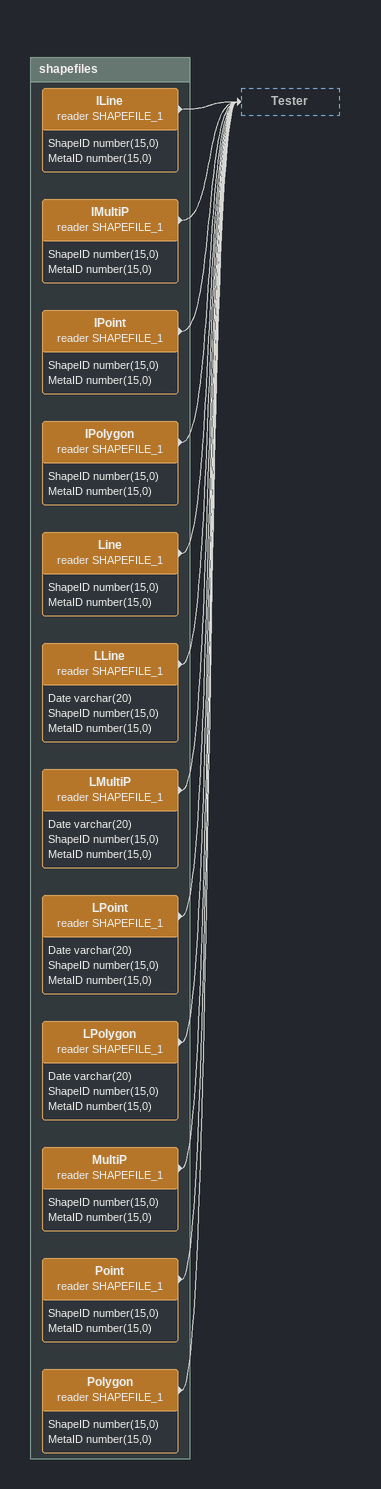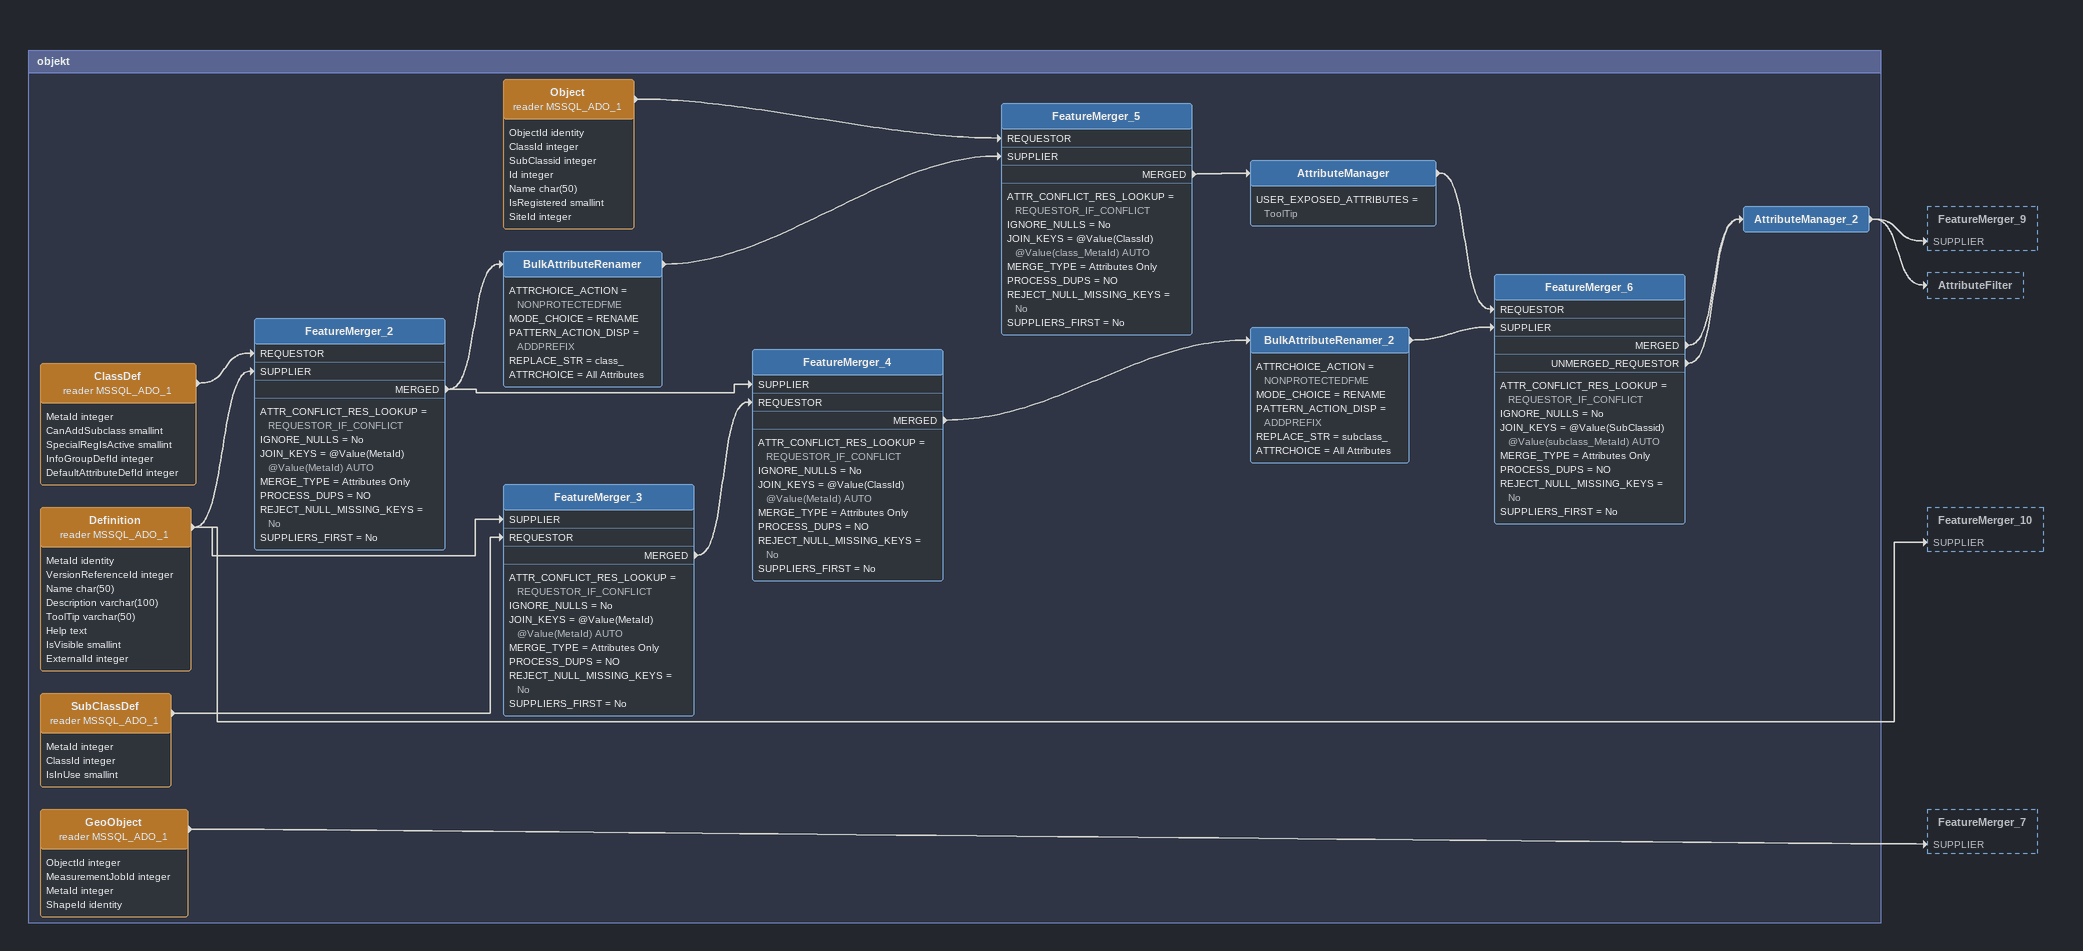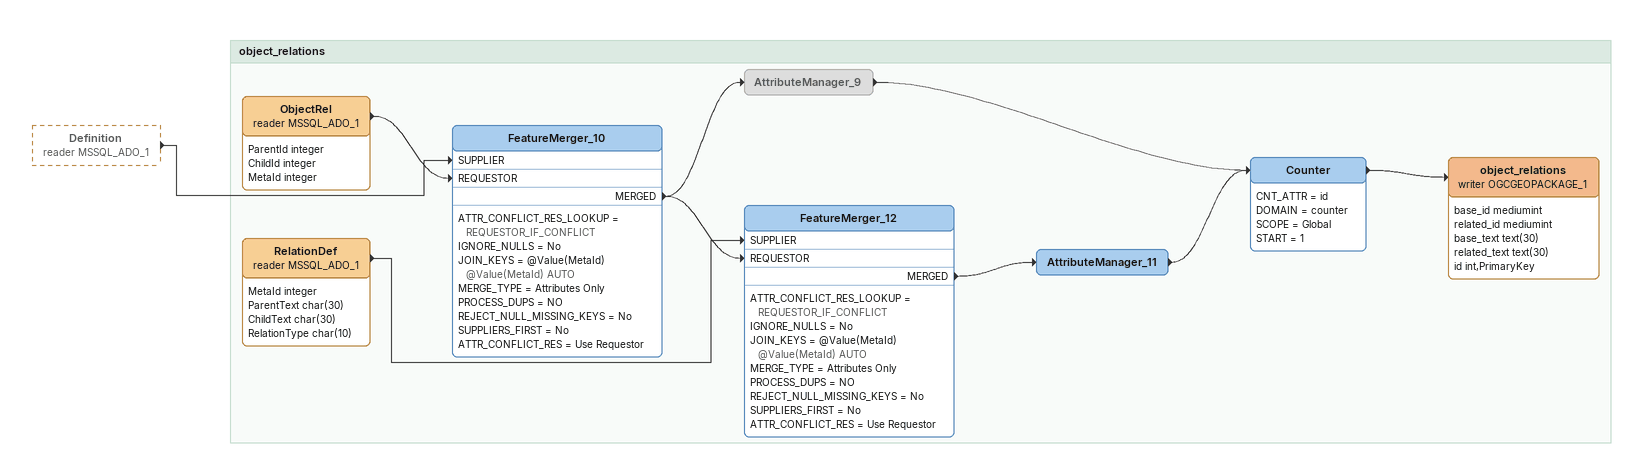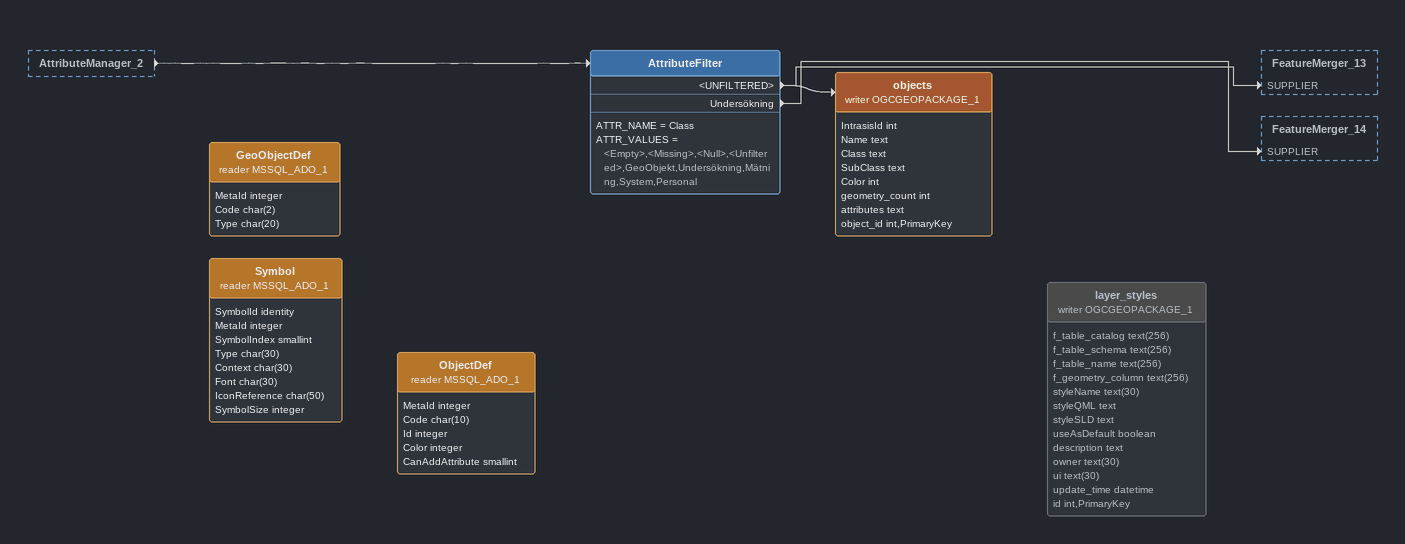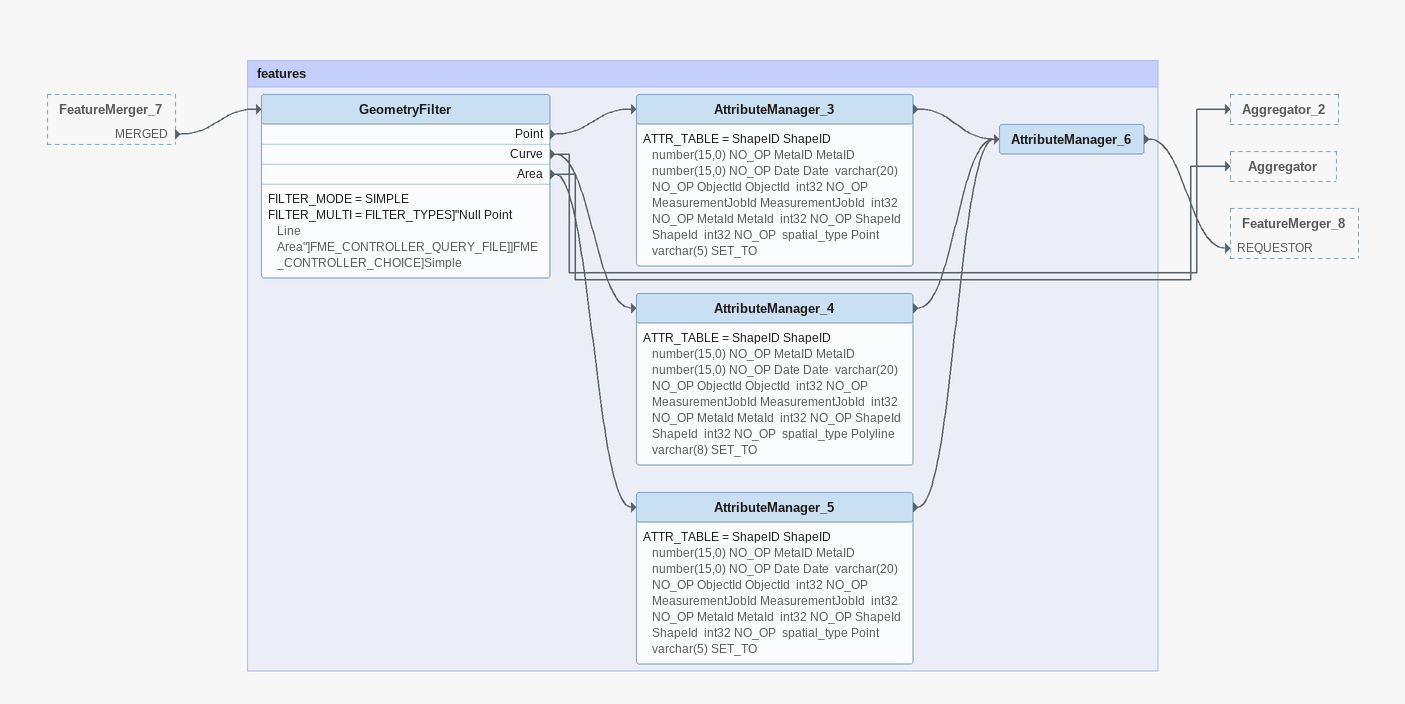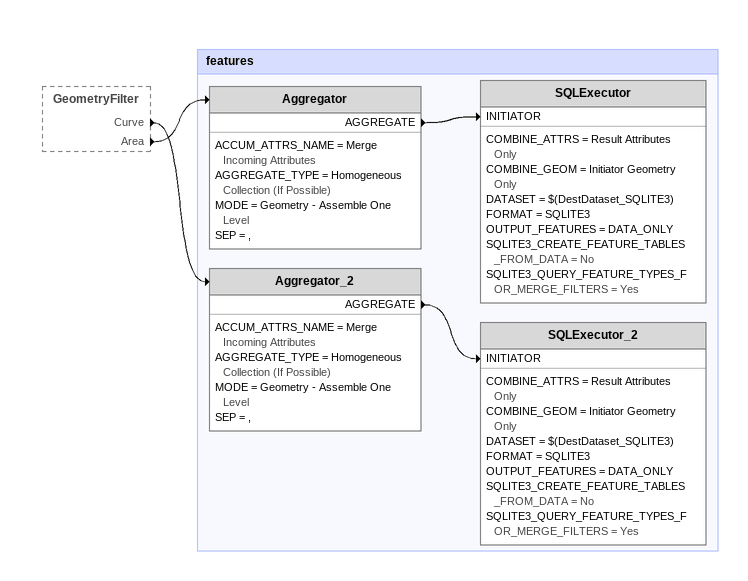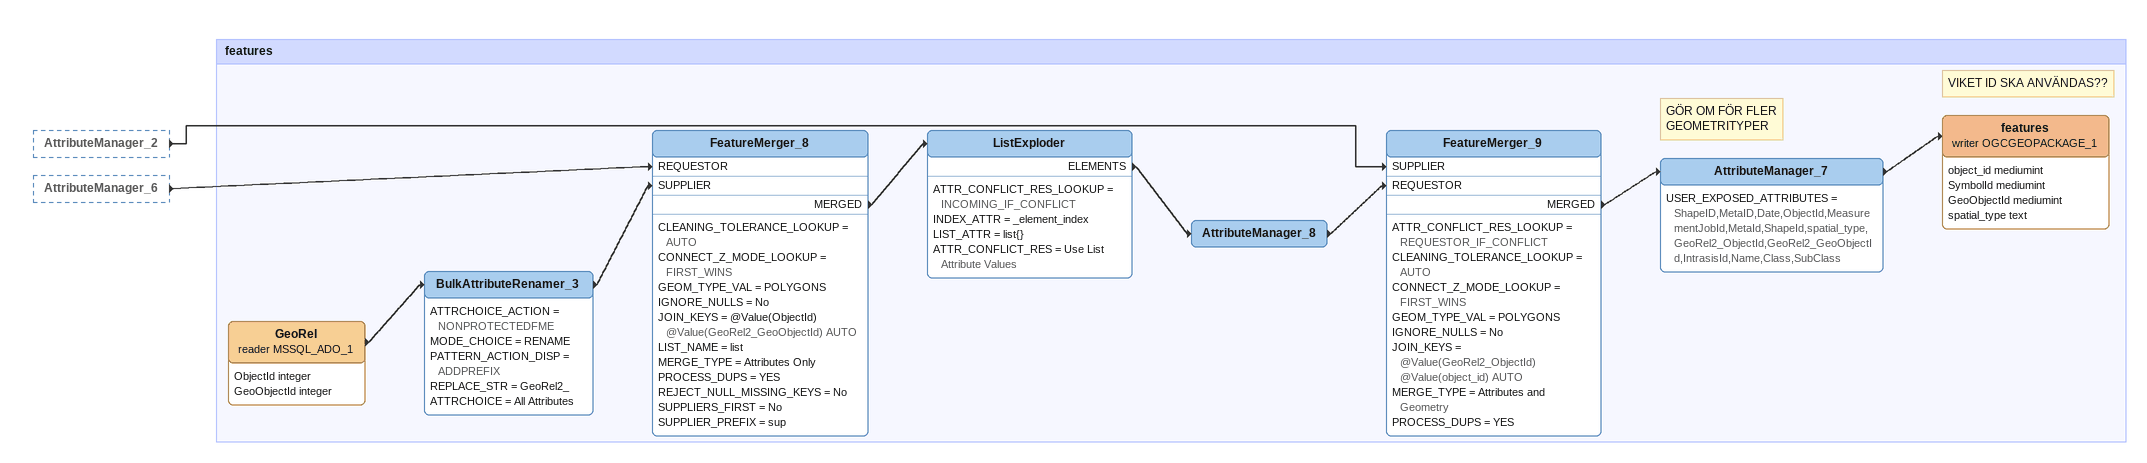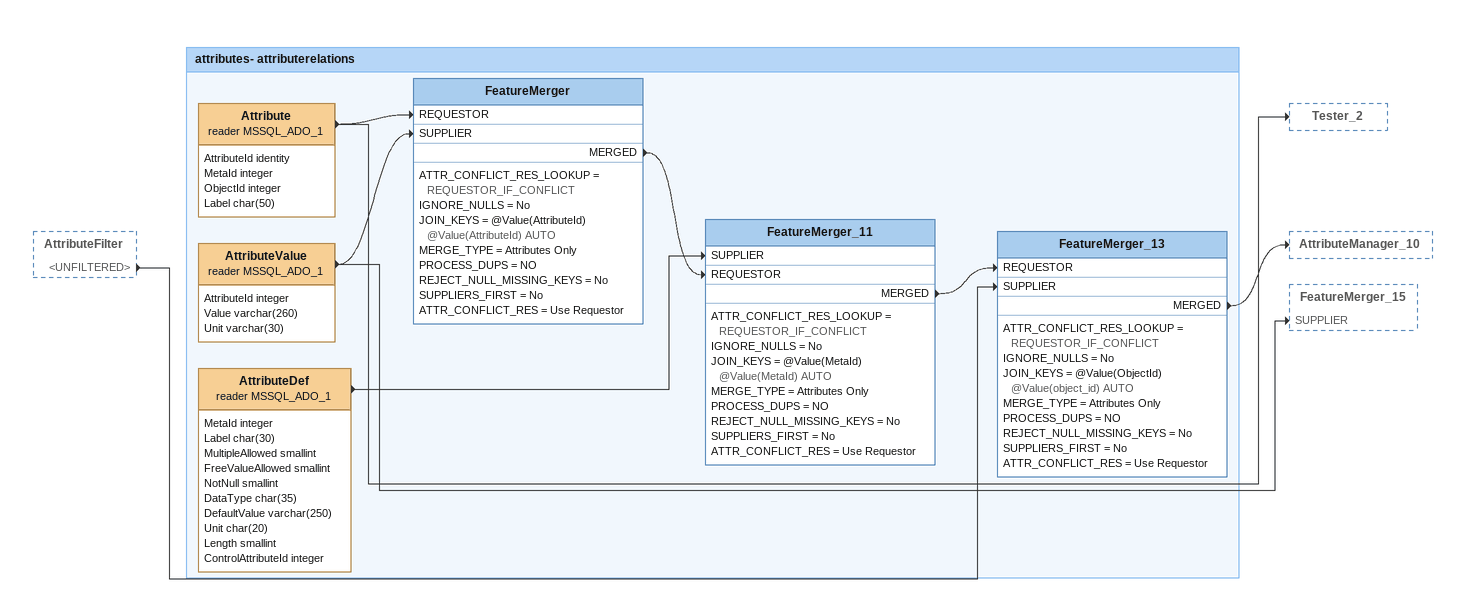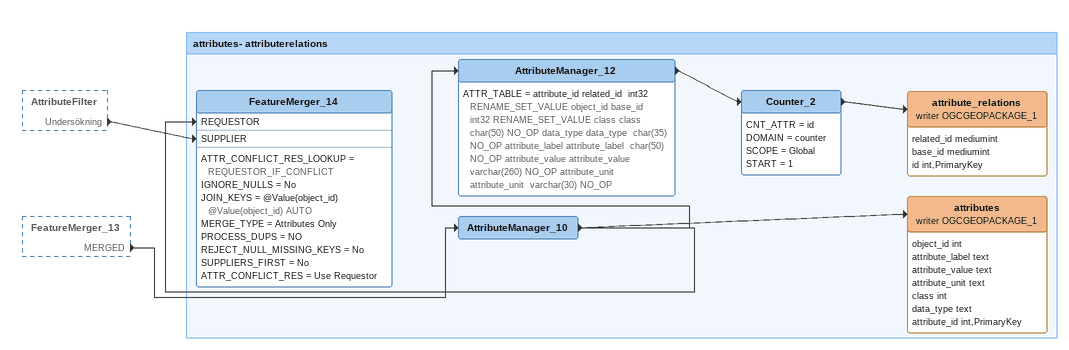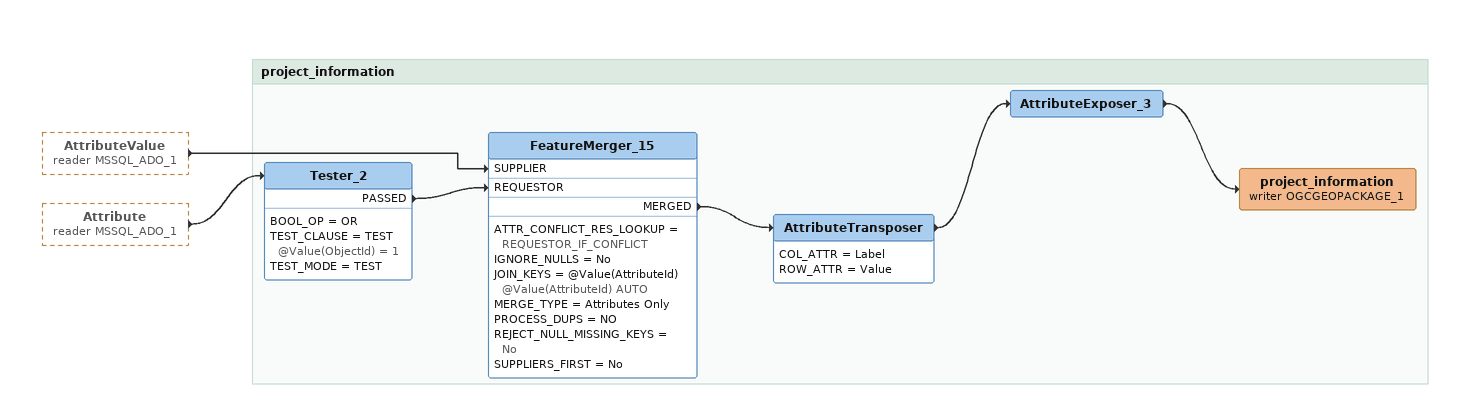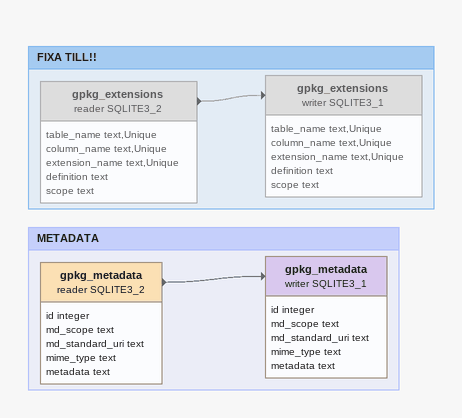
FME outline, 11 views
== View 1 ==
Bookmark: shapefiles
ILine (reader SHAPEFILE_1)
    attributes: ShapeID number(15,0), MetaID number(15,0)
    -> Tester
IMultiP (reader SHAPEFILE_1)
    attributes: ShapeID number(15,0), MetaID number(15,0)
    -> Tester
IPoint (reader SHAPEFILE_1)
    attributes: ShapeID number(15,0), MetaID number(15,0)
    -> Tester
IPolygon (reader SHAPEFILE_1)
    attributes: ShapeID number(15,0), MetaID number(15,0)
    -> Tester
Line (reader SHAPEFILE_1)
    attributes: ShapeID number(15,0), MetaID number(15,0)
    -> Tester
LLine (reader SHAPEFILE_1)
    attributes: Date varchar(20), ShapeID number(15,0), MetaID number(15,0)
    -> Tester
LMultiP (reader SHAPEFILE_1)
    attributes: Date varchar(20), ShapeID number(15,0), MetaID number(15,0)
    -> Tester
LPoint (reader SHAPEFILE_1)
    attributes: Date varchar(20), ShapeID number(15,0), MetaID number(15,0)
    -> Tester
LPolygon (reader SHAPEFILE_1)
    attributes: Date varchar(20), ShapeID number(15,0), MetaID number(15,0)
    -> Tester
MultiP (reader SHAPEFILE_1)
    attributes: ShapeID number(15,0), MetaID number(15,0)
    -> Tester
Point (reader SHAPEFILE_1)
    attributes: ShapeID number(15,0), MetaID number(15,0)
    -> Tester
Polygon (reader SHAPEFILE_1)
    attributes: ShapeID number(15,0), MetaID number(15,0)
    -> Tester

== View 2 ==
Bookmark: objekt
ClassDef (reader MSSQL_ADO_1)
    attributes: MetaId integer, CanAddSubclass smallint, SpecialRegIsActive smallint, InfoGroupDefId integer, DefaultAttributeDefId integer
    -> FeatureMerger_2 [REQUESTOR]
Definition (reader MSSQL_ADO_1)
    attributes: MetaId identity, VersionReferenceId integer, Name char(50), Description varchar(100), ToolTip varchar(50), Help text, IsVisible smallint, ExternalId integer
    -> FeatureMerger_2 [SUPPLIER]
    -> FeatureMerger_3 [SUPPLIER]
    -> FeatureMerger_10 [SUPPLIER]
FeatureMerger_2
    ATTR_CONFLICT_RES_LOOKUP = REQUESTOR_IF_CONFLICT
    IGNORE_NULLS = No
    JOIN_KEYS = @Value(MetaId) @Value(MetaId) AUTO
    MERGE_TYPE = Attributes Only
    PROCESS_DUPS = NO
    REJECT_NULL_MISSING_KEYS = No
    SUPPLIERS_FIRST = No
    MERGED -> FeatureMerger_4 [SUPPLIER]
    MERGED -> BulkAttributeRenamer
BulkAttributeRenamer
    ATTRCHOICE_ACTION = NONPROTECTEDFME
    MODE_CHOICE = RENAME
    PATTERN_ACTION_DISP = ADDPREFIX
    REPLACE_STR = class_
    ATTRCHOICE = All Attributes
    -> FeatureMerger_5 [SUPPLIER]
SubClassDef (reader MSSQL_ADO_1)
    attributes: MetaId integer, ClassId integer, IsInUse smallint
    -> FeatureMerger_3 [REQUESTOR]
FeatureMerger_3
    ATTR_CONFLICT_RES_LOOKUP = REQUESTOR_IF_CONFLICT
    IGNORE_NULLS = No
    JOIN_KEYS = @Value(MetaId) @Value(MetaId) AUTO
    MERGE_TYPE = Attributes Only
    PROCESS_DUPS = NO
    REJECT_NULL_MISSING_KEYS = No
    SUPPLIERS_FIRST = No
    MERGED -> FeatureMerger_4 [REQUESTOR]
FeatureMerger_4
    ATTR_CONFLICT_RES_LOOKUP = REQUESTOR_IF_CONFLICT
    IGNORE_NULLS = No
    JOIN_KEYS = @Value(ClassId) @Value(MetaId) AUTO
    MERGE_TYPE = Attributes Only
    PROCESS_DUPS = NO
    REJECT_NULL_MISSING_KEYS = No
    SUPPLIERS_FIRST = No
    MERGED -> BulkAttributeRenamer_2
BulkAttributeRenamer_2
    ATTRCHOICE_ACTION = NONPROTECTEDFME
    MODE_CHOICE = RENAME
    PATTERN_ACTION_DISP = ADDPREFIX
    REPLACE_STR = subclass_
    ATTRCHOICE = All Attributes
    -> FeatureMerger_6 [SUPPLIER]
GeoObject (reader MSSQL_ADO_1)
    attributes: ObjectId integer, MeasurementJobId integer, MetaId integer, ShapeId identity
    -> FeatureMerger_7 [SUPPLIER]
Object (reader MSSQL_ADO_1)
    attributes: ObjectId identity, ClassId integer, SubClassid integer, Id integer, Name char(50), IsRegistered smallint, SiteId integer
    -> FeatureMerger_5 [REQUESTOR]
FeatureMerger_5
    ATTR_CONFLICT_RES_LOOKUP = REQUESTOR_IF_CONFLICT
    IGNORE_NULLS = No
    JOIN_KEYS = @Value(ClassId) @Value(class_MetaId) AUTO
    MERGE_TYPE = Attributes Only
    PROCESS_DUPS = NO
    REJECT_NULL_MISSING_KEYS = No
    SUPPLIERS_FIRST = No
    MERGED -> AttributeManager
AttributeManager
    USER_EXPOSED_ATTRIBUTES = ToolTip
    -> FeatureMerger_6 [REQUESTOR]
FeatureMerger_6
    ATTR_CONFLICT_RES_LOOKUP = REQUESTOR_IF_CONFLICT
    IGNORE_NULLS = No
    JOIN_KEYS = @Value(SubClassid) @Value(subclass_MetaId) AUTO
    MERGE_TYPE = Attributes Only
    PROCESS_DUPS = NO
    REJECT_NULL_MISSING_KEYS = No
    SUPPLIERS_FIRST = No
    MERGED -> AttributeManager_2
    UNMERGED_REQUESTOR -> AttributeManager_2
AttributeManager_2
    -> FeatureMerger_9 [SUPPLIER]
    -> AttributeFilter

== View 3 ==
Definition (reader MSSQL_ADO_1) [outside]
    -> FeatureMerger_10 [SUPPLIER]

Bookmark: object_relations
ObjectRel (reader MSSQL_ADO_1)
    attributes: ParentId integer, ChildId integer, MetaId integer
    -> FeatureMerger_10 [REQUESTOR]
FeatureMerger_10
    ATTR_CONFLICT_RES_LOOKUP = REQUESTOR_IF_CONFLICT
    IGNORE_NULLS = No
    JOIN_KEYS = @Value(MetaId) @Value(MetaId) AUTO
    MERGE_TYPE = Attributes Only
    PROCESS_DUPS = NO
    REJECT_NULL_MISSING_KEYS = No
    SUPPLIERS_FIRST = No
    ATTR_CONFLICT_RES = Use Requestor
    MERGED -> AttributeManager_9
    MERGED -> FeatureMerger_12 [REQUESTOR]
AttributeManager_9 [off]
    -> Counter
RelationDef (reader MSSQL_ADO_1)
    attributes: MetaId integer, ParentText char(30), ChildText char(30), RelationType char(10)
    -> FeatureMerger_12 [SUPPLIER]
FeatureMerger_12
    ATTR_CONFLICT_RES_LOOKUP = REQUESTOR_IF_CONFLICT
    IGNORE_NULLS = No
    JOIN_KEYS = @Value(MetaId) @Value(MetaId) AUTO
    MERGE_TYPE = Attributes Only
    PROCESS_DUPS = NO
    REJECT_NULL_MISSING_KEYS = No
    SUPPLIERS_FIRST = No
    ATTR_CONFLICT_RES = Use Requestor
    MERGED -> AttributeManager_11
AttributeManager_11
    -> Counter
Counter
    CNT_ATTR = id
    DOMAIN = counter
    SCOPE = Global
    START = 1
    -> object_relations (writer OGCGEOPACKAGE_1)
object_relations (writer OGCGEOPACKAGE_1)
    attributes: base_id mediumint, related_id mediumint, base_text text(30), related_text text(30), id int,PrimaryKey

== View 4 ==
AttributeManager_2 [outside]
    -> AttributeFilter
GeoObjectDef (reader MSSQL_ADO_1)
    attributes: MetaId integer, Code char(2), Type char(20)
Symbol (reader MSSQL_ADO_1)
    attributes: SymbolId identity, MetaId integer, SymbolIndex smallint, Type char(30), Context char(30), Font char(30), IconReference char(50), SymbolSize integer
AttributeFilter
    ATTR_NAME = Class
    ATTR_VALUES = <Empty>,<Missing>,<Null>,<Unfiltered>,GeoObjekt,Undersökning,Mätning,System,Personal
    <UNFILTERED> -> objects (writer OGCGEOPACKAGE_1)
    <UNFILTERED> -> FeatureMerger_13 [SUPPLIER]
    Undersökning -> FeatureMerger_14 [SUPPLIER]
objects (writer OGCGEOPACKAGE_1)
    attributes: IntrasisId int, Name text, Class text, SubClass text, Color int, geometry_count int, attributes text, object_id int,PrimaryKey
ObjectDef (reader MSSQL_ADO_1)
    attributes: MetaId integer, Code char(10), Id integer, Color integer, CanAddAttribute smallint
layer_styles (writer OGCGEOPACKAGE_1) [off]
    attributes: f_table_catalog text(256), f_table_schema text(256), f_table_name text(256), f_geometry_column text(256), styleName text(30), styleQML text, styleSLD text, useAsDefault boolean, description text, owner text(30), ui text(30), update_time datetime, id int,PrimaryKey

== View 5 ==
FeatureMerger_7 [outside]
    MERGED -> GeometryFilter

Bookmark: features
GeometryFilter
    FILTER_MODE = SIMPLE
    FILTER_MULTI = FILTER_TYPES]"Null Point Line Area"]FME_CONTROLLER_QUERY_FILE]]FME_CONTROLLER_CHOICE]Simple
    Point -> AttributeManager_3
    Curve -> AttributeManager_4
    Curve -> Aggregator_2
    Area -> AttributeManager_5
    Area -> Aggregator
AttributeManager_3
    ATTR_TABLE = ShapeID ShapeID  number(15,0) NO_OP MetaID MetaID  number(15,0) NO_OP Date Date  varchar(20) NO_OP ObjectId ObjectId  int32 NO_OP MeasurementJobId MeasurementJobId  int32 NO_OP MetaId MetaId  int32 NO_OP ShapeId ShapeId  int32 NO_OP  spatial_type Point varchar(5) SET_TO
    -> AttributeManager_6
AttributeManager_4
    ATTR_TABLE = ShapeID ShapeID  number(15,0) NO_OP MetaID MetaID  number(15,0) NO_OP Date Date  varchar(20) NO_OP ObjectId ObjectId  int32 NO_OP MeasurementJobId MeasurementJobId  int32 NO_OP MetaId MetaId  int32 NO_OP ShapeId ShapeId  int32 NO_OP  spatial_type Polyline varchar(8) SET_TO
    -> AttributeManager_6
AttributeManager_5
    ATTR_TABLE = ShapeID ShapeID  number(15,0) NO_OP MetaID MetaID  number(15,0) NO_OP Date Date  varchar(20) NO_OP ObjectId ObjectId  int32 NO_OP MeasurementJobId MeasurementJobId  int32 NO_OP MetaId MetaId  int32 NO_OP ShapeId ShapeId  int32 NO_OP  spatial_type Point varchar(5) SET_TO
    -> AttributeManager_6
AttributeManager_6
    -> FeatureMerger_8 [REQUESTOR]

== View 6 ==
GeometryFilter [outside]
    Curve -> Aggregator_2
    Area -> Aggregator

Bookmark: features
Aggregator
    ACCUM_ATTRS_NAME = Merge Incoming Attributes
    AGGREGATE_TYPE = Homogeneous Collection (If Possible)
    MODE = Geometry - Assemble One Level
    SEP = ,
    AGGREGATE -> SQLExecutor [INITIATOR]
SQLExecutor
    COMBINE_ATTRS = Result Attributes Only
    COMBINE_GEOM = Initiator Geometry Only
    DATASET = $(DestDataset_SQLITE3)
    FORMAT = SQLITE3
    OUTPUT_FEATURES = DATA_ONLY
    SQLITE3_CREATE_FEATURE_TABLES_FROM_DATA = No
    SQLITE3_QUERY_FEATURE_TYPES_FOR_MERGE_FILTERS = Yes
Aggregator_2
    ACCUM_ATTRS_NAME = Merge Incoming Attributes
    AGGREGATE_TYPE = Homogeneous Collection (If Possible)
    MODE = Geometry - Assemble One Level
    SEP = ,
    AGGREGATE -> SQLExecutor_2 [INITIATOR]
SQLExecutor_2
    COMBINE_ATTRS = Result Attributes Only
    COMBINE_GEOM = Initiator Geometry Only
    DATASET = $(DestDataset_SQLITE3)
    FORMAT = SQLITE3
    OUTPUT_FEATURES = DATA_ONLY
    SQLITE3_CREATE_FEATURE_TABLES_FROM_DATA = No
    SQLITE3_QUERY_FEATURE_TYPES_FOR_MERGE_FILTERS = Yes

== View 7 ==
AttributeManager_2 [outside]
    -> FeatureMerger_9 [SUPPLIER]
AttributeManager_6 [outside]
    -> FeatureMerger_8 [REQUESTOR]

Bookmark: features
GeoRel (reader MSSQL_ADO_1)
    attributes: ObjectId integer, GeoObjectId integer
    -> BulkAttributeRenamer_3
BulkAttributeRenamer_3
    ATTRCHOICE_ACTION = NONPROTECTEDFME
    MODE_CHOICE = RENAME
    PATTERN_ACTION_DISP = ADDPREFIX
    REPLACE_STR = GeoRel2_
    ATTRCHOICE = All Attributes
    -> FeatureMerger_8 [SUPPLIER]
FeatureMerger_8
    CLEANING_TOLERANCE_LOOKUP = AUTO
    CONNECT_Z_MODE_LOOKUP = FIRST_WINS
    GEOM_TYPE_VAL = POLYGONS
    IGNORE_NULLS = No
    JOIN_KEYS = @Value(ObjectId) @Value(GeoRel2_GeoObjectId) AUTO
    LIST_NAME = list
    MERGE_TYPE = Attributes Only
    PROCESS_DUPS = YES
    REJECT_NULL_MISSING_KEYS = No
    SUPPLIERS_FIRST = No
    SUPPLIER_PREFIX = sup
    MERGED -> ListExploder
ListExploder
    ATTR_CONFLICT_RES_LOOKUP = INCOMING_IF_CONFLICT
    INDEX_ATTR = _element_index
    LIST_ATTR = list{}
    ATTR_CONFLICT_RES = Use List Attribute Values
    ELEMENTS -> AttributeManager_8
AttributeManager_8
    -> FeatureMerger_9 [REQUESTOR]
FeatureMerger_9
    ATTR_CONFLICT_RES_LOOKUP = REQUESTOR_IF_CONFLICT
    CLEANING_TOLERANCE_LOOKUP = AUTO
    CONNECT_Z_MODE_LOOKUP = FIRST_WINS
    GEOM_TYPE_VAL = POLYGONS
    IGNORE_NULLS = No
    JOIN_KEYS = @Value(GeoRel2_ObjectId) @Value(object_id) AUTO
    MERGE_TYPE = Attributes and Geometry
    PROCESS_DUPS = YES
    MERGED -> AttributeManager_7
Note: GÖR OM FÖR FLER GEOMETRITYPER
AttributeManager_7
    USER_EXPOSED_ATTRIBUTES = ShapeID,MetaID,Date,ObjectId,MeasurementJobId,MetaId,ShapeId,spatial_type,GeoRel2_ObjectId,GeoRel2_GeoObjectId,IntrasisId,Name,Class,SubClass
    -> features (writer OGCGEOPACKAGE_1)
Note: VIKET ID SKA ANVÄNDAS??
features (writer OGCGEOPACKAGE_1)
    attributes: object_id mediumint, SymbolId mediumint, GeoObjectId mediumint, spatial_type text

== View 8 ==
AttributeFilter [outside]
    <UNFILTERED> -> FeatureMerger_13 [SUPPLIER]

Bookmark: attributes- attributerelations
Attribute (reader MSSQL_ADO_1)
    attributes: AttributeId identity, MetaId integer, ObjectId integer, Label char(50)
    -> FeatureMerger [REQUESTOR]
    -> Tester_2
AttributeValue (reader MSSQL_ADO_1)
    attributes: AttributeId integer, Value varchar(260), Unit varchar(30)
    -> FeatureMerger [SUPPLIER]
    -> FeatureMerger_15 [SUPPLIER]
FeatureMerger
    ATTR_CONFLICT_RES_LOOKUP = REQUESTOR_IF_CONFLICT
    IGNORE_NULLS = No
    JOIN_KEYS = @Value(AttributeId) @Value(AttributeId) AUTO
    MERGE_TYPE = Attributes Only
    PROCESS_DUPS = NO
    REJECT_NULL_MISSING_KEYS = No
    SUPPLIERS_FIRST = No
    ATTR_CONFLICT_RES = Use Requestor
    MERGED -> FeatureMerger_11 [REQUESTOR]
AttributeDef (reader MSSQL_ADO_1)
    attributes: MetaId integer, Label char(30), MultipleAllowed smallint, FreeValueAllowed smallint, NotNull smallint, DataType char(35), DefaultValue varchar(250), Unit char(20), Length smallint, ControlAttributeId integer
    -> FeatureMerger_11 [SUPPLIER]
FeatureMerger_11
    ATTR_CONFLICT_RES_LOOKUP = REQUESTOR_IF_CONFLICT
    IGNORE_NULLS = No
    JOIN_KEYS = @Value(MetaId) @Value(MetaId) AUTO
    MERGE_TYPE = Attributes Only
    PROCESS_DUPS = NO
    REJECT_NULL_MISSING_KEYS = No
    SUPPLIERS_FIRST = No
    ATTR_CONFLICT_RES = Use Requestor
    MERGED -> FeatureMerger_13 [REQUESTOR]
FeatureMerger_13
    ATTR_CONFLICT_RES_LOOKUP = REQUESTOR_IF_CONFLICT
    IGNORE_NULLS = No
    JOIN_KEYS = @Value(ObjectId) @Value(object_id) AUTO
    MERGE_TYPE = Attributes Only
    PROCESS_DUPS = NO
    REJECT_NULL_MISSING_KEYS = No
    SUPPLIERS_FIRST = No
    ATTR_CONFLICT_RES = Use Requestor
    MERGED -> AttributeManager_10

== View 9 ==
AttributeFilter [outside]
    Undersökning -> FeatureMerger_14 [SUPPLIER]
FeatureMerger_13 [outside]
    MERGED -> AttributeManager_10

Bookmark: attributes- attributerelations
AttributeManager_10
    -> attributes (writer OGCGEOPACKAGE_1)
    -> AttributeManager_12
    -> FeatureMerger_14 [REQUESTOR]
AttributeManager_12
    ATTR_TABLE = attribute_id related_id  int32 RENAME_SET_VALUE object_id base_id  int32 RENAME_SET_VALUE class class  char(50) NO_OP data_type data_type  char(35) NO_OP attribute_label attribute_label  char(50) NO_OP attribute_value attribute_value  varchar(260) NO_OP attribute_unit attribute_unit  varchar(30) NO_OP
    -> Counter_2
Counter_2
    CNT_ATTR = id
    DOMAIN = counter
    SCOPE = Global
    START = 1
    -> attribute_relations (writer OGCGEOPACKAGE_1)
attribute_relations (writer OGCGEOPACKAGE_1)
    attributes: related_id mediumint, base_id mediumint, id int,PrimaryKey
FeatureMerger_14
    ATTR_CONFLICT_RES_LOOKUP = REQUESTOR_IF_CONFLICT
    IGNORE_NULLS = No
    JOIN_KEYS = @Value(object_id) @Value(object_id) AUTO
    MERGE_TYPE = Attributes Only
    PROCESS_DUPS = NO
    REJECT_NULL_MISSING_KEYS = No
    SUPPLIERS_FIRST = No
    ATTR_CONFLICT_RES = Use Requestor
attributes (writer OGCGEOPACKAGE_1)
    attributes: object_id int, attribute_label text, attribute_value text, attribute_unit text, class int, data_type text, attribute_id int,PrimaryKey

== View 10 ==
AttributeValue (reader MSSQL_ADO_1) [outside]
    -> FeatureMerger_15 [SUPPLIER]
Attribute (reader MSSQL_ADO_1) [outside]
    -> Tester_2

Bookmark: project_information
Tester_2
    BOOL_OP = OR
    TEST_CLAUSE = TEST @Value(ObjectId) = 1
    TEST_MODE = TEST
    PASSED -> FeatureMerger_15 [REQUESTOR]
FeatureMerger_15
    ATTR_CONFLICT_RES_LOOKUP = REQUESTOR_IF_CONFLICT
    IGNORE_NULLS = No
    JOIN_KEYS = @Value(AttributeId) @Value(AttributeId) AUTO
    MERGE_TYPE = Attributes Only
    PROCESS_DUPS = NO
    REJECT_NULL_MISSING_KEYS = No
    SUPPLIERS_FIRST = No
    MERGED -> AttributeTransposer
AttributeTransposer
    COL_ATTR = Label
    ROW_ATTR = Value
    -> AttributeExposer_3
AttributeExposer_3
    -> project_information (writer OGCGEOPACKAGE_1)
project_information (writer OGCGEOPACKAGE_1)

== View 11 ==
Bookmark: FIXA TILL!!
gpkg_extensions (reader SQLITE3_2) [off]
    attributes: table_name text,Unique, column_name text,Unique, extension_name text,Unique, definition text, scope text
    -> gpkg_extensions (writer SQLITE3_1) [off]
gpkg_extensions (writer SQLITE3_1) [off]
    attributes: table_name text,Unique, column_name text,Unique, extension_name text,Unique, definition text, scope text

Bookmark: METADATA
gpkg_metadata (reader SQLITE3_2)
    attributes: id integer, md_scope text, md_standard_uri text, mime_type text, metadata text
    -> gpkg_metadata (writer SQLITE3_1)
gpkg_metadata (writer SQLITE3_1)
    attributes: id integer, md_scope text, md_standard_uri text, mime_type text, metadata text
